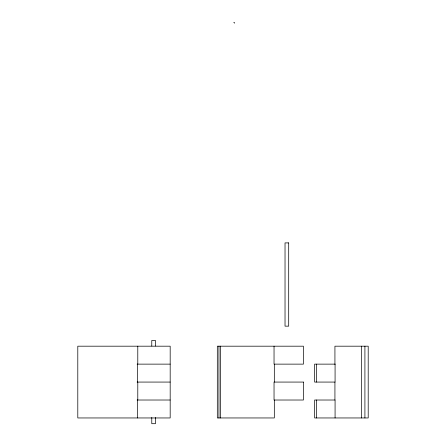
<?xml version="1.0" encoding="UTF-8"?>
<svg xmlns="http://www.w3.org/2000/svg" width="446" height="446" viewBox="0 0 446 446"><rect width="100%" height="100%" fill="white"/><g stroke="black" fill="none" stroke-linecap="round" stroke-linejoin="round"><path stroke-width="0.67" d="M170.177 364.131L170.177 346.185L77.794 346.185L77.794 417.958L170.177 417.958L170.177 364.131L137.117 364.131M137.117 382.071L170.177 382.071M137.117 400.017L170.177 400.017M364.912 346.185L364.912 417.958M361.611 346.185L361.611 417.958M335.074 417.958L335.074 400.017L314.631 400.017L314.636 417.958L368.206 417.958L368.206 346.185L334.929 346.185L334.929 364.131M334.929 382.071L334.929 400.017M316.353 364.131L316.353 382.071M316.353 400.017L316.353 417.958M274.323 364.131L274.323 382.071M274.323 400.017L274.323 417.958L217.319 417.958L217.319 346.185L303.414 346.185L303.425 364.131L274.039 364.131L274.039 346.185M220.592 346.185L220.592 417.958M218.958 346.185L218.958 417.958M155.453 345.996L155.453 340.449L151.779 340.449L151.774 345.996M155.453 417.456L155.453 423.7L151.779 423.7L151.774 417.456M137.786 346.185L137.786 364.131M137.786 382.071L137.786 400.017M137.463 364.131L137.463 382.071M137.463 400.017L137.463 417.958M233.726 22.3A0.92 0.92 0 0 1 234.646 23.22M288.696 242.897L285.033 242.897L285.027 326.154L288.696 326.154L288.701 242.897M335.074 364.131L314.631 364.131L314.631 382.071L335.074 382.071L335.074 364.131M303.425 382.071L274.039 382.071L274.039 400.017L303.425 400.017L303.425 382.071"/></g></svg>
